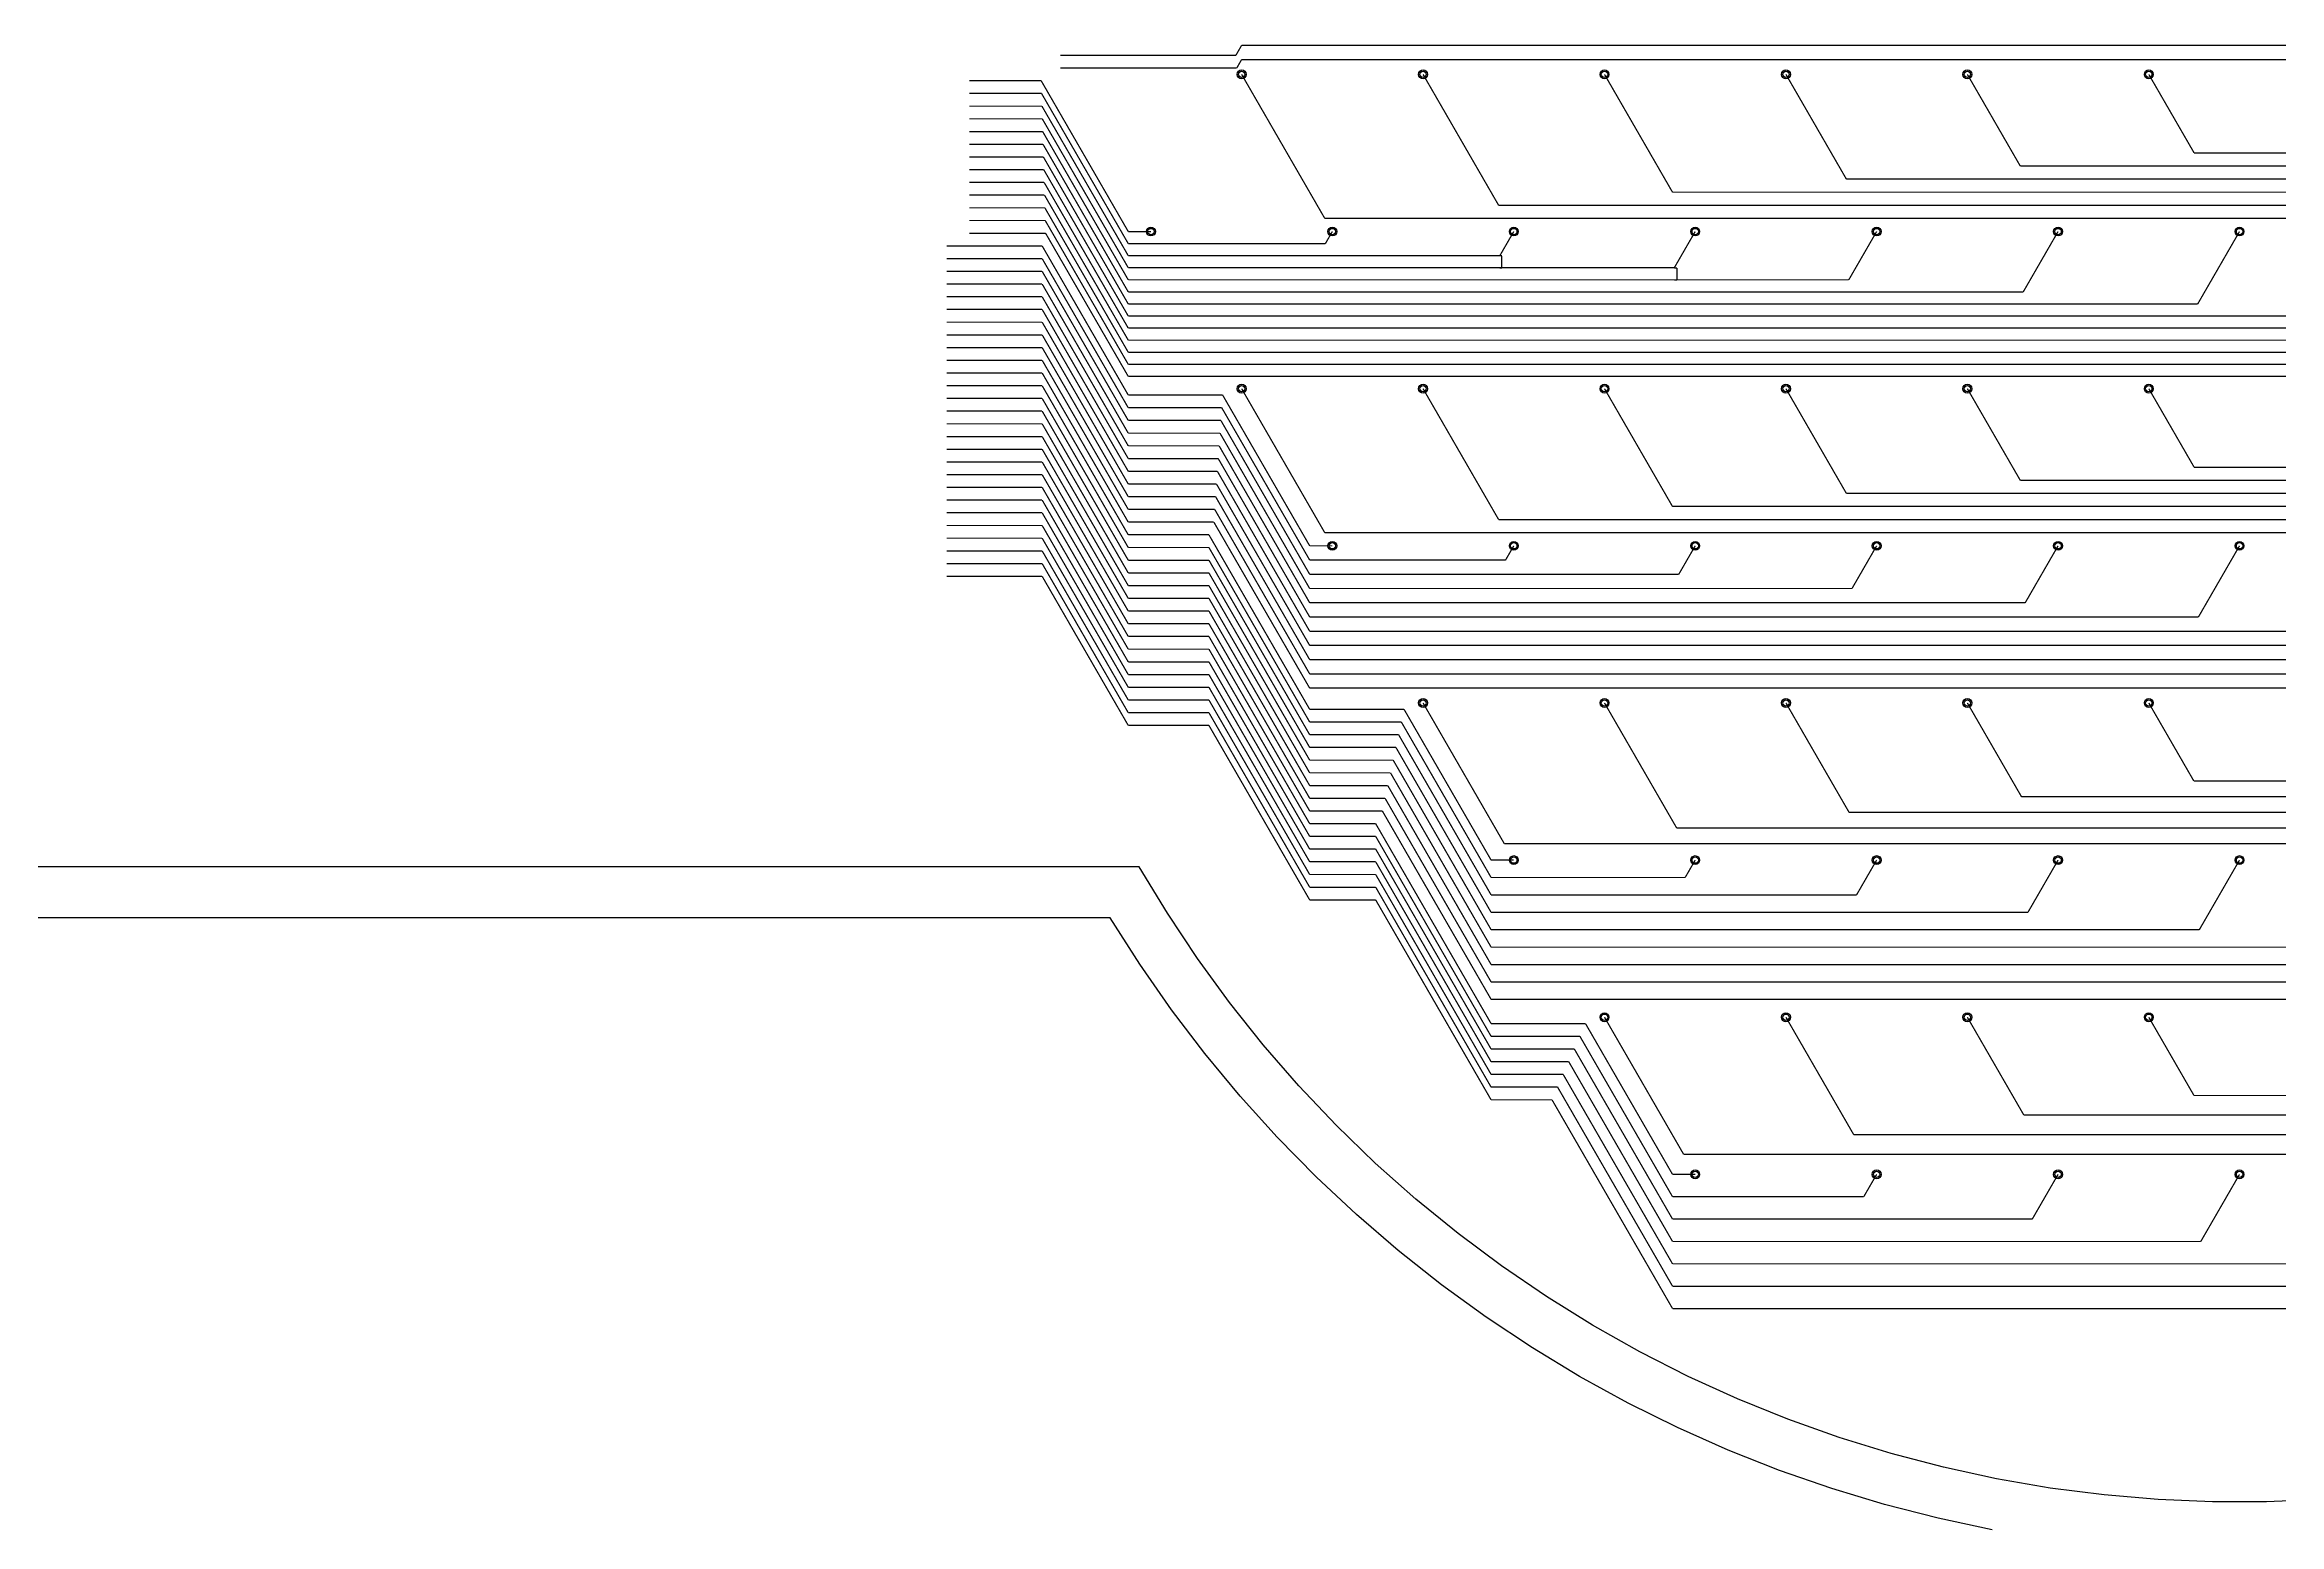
# Model space of a CAD drawing. Header units: metres. Extents: x -54999 to 54999, y -52014 to 54102.
# Drawn here: x -4214 to 13374, y -10127 to 1517 of the extents above; entities that cross this region are included whole.
import ezdxf

# ---------------------------------------------------------------- set-up
doc = ezdxf.new("R2010")
doc.units = ezdxf.units.M
for name, color, linetype in [('eDura_outline_ext', 6, 'Continuous'), ('eDura_outline_int', 6, 'Continuous'), ('etch', 3, 'Continuous'), ('metal', 4, 'Continuous')]:
    doc.layers.add(name, color=color, linetype=linetype)
doc.dimstyles.get("Standard").update_dxf_attribs({"dimtxt": 2.5, "dimasz": 2.5, "dimexe": 1.25, "dimexo": 0.625, "dimtad": 1, "dimdec": 0, "dimtxsty": 'Standard', "dimcen": 2.5, "dimadec": 0, "dimazin": 0, "dimtfac": 1, "dimtmove": 0, "dimatfit": 3, "dimarcsym": 0})

# ---------------------------------------------------------------- blocks, each defined once
blk = doc.blocks.new('*D15')
at = {"color": 0, "lineweight": -2, "transparency": 16777216}
for p, q in [((7240, -143), (7255, -143)), ((7253, -146), (7253, -236)), ((7240, -238), (7255, -238))]:
    blk.add_line(p, q, dxfattribs=at)
at = {"color": 0, "transparency": 16777216}
for points in [[(7253, -146), (7254, -146), (7253, -143)], [(7253, -236), (7254, -236), (7253, -238)]]:
    blk.add_solid(points, dxfattribs=at)
at = {"layer": 'Defpoints', "color": 0, "transparency": 16777216}
for p in [(7239, -143), (7239, -238), (7253, -238)]:
    blk.add_point(p, dxfattribs=at)
at = {"color": 0, "transparency": 16777216, "insert": (7251, -191), "char_height": 2.5, "attachment_point": 5, "rotation": 90}
blk.add_mtext('95', dxfattribs=at)
blk = doc.blocks.new('*D22')
at = {"color": 0, "lineweight": -2, "transparency": 16777216}
for p, q in [((8613, -238), (8633, -238)), ((8613, -333), (8633, -333)), ((8631, -241), (8631, -331))]:
    blk.add_line(p, q, dxfattribs=at)
at = {"color": 0, "transparency": 16777216}
for points in [[(8631, -241), (8632, -241), (8631, -238)], [(8631, -331), (8632, -331), (8631, -333)]]:
    blk.add_solid(points, dxfattribs=at)
at = {"layer": 'Defpoints', "color": 0, "transparency": 16777216}
for p in [(8612, -238), (8612, -333), (8631, -333)]:
    blk.add_point(p, dxfattribs=at)
at = {"color": 0, "transparency": 16777216, "insert": (8630, -286), "char_height": 2.5, "attachment_point": 5, "rotation": 90}
blk.add_mtext('95', dxfattribs=at)

msp = doc.modelspace()

# ---------------------------------------------------------------- linework, layer by layer
at = {"layer": 'eDura_outline_ext'}
msp.add_lwpolyline([(11114.629, -10169.485), (10689.104, -10079.164), (10267.728, -9971.128), (9851.239, -9845.566), (9440.365, -9702.696), (9035.825, -9542.769), (8638.327, -9366.065), (8248.566, -9172.893), (7867.224, -8963.591), (7494.968, -8738.525), (7132.45, -8498.088), (6780.303, -8242.702), (6439.144, -7972.814), (6109.57, -7688.894), (5792.158, -7391.441), (5487.461, -7080.975), (5196.015, -6758.038), (4918.328, -6423.196), (4654.887, -6077.034), (4406.152, -5720.159), (4172.558, -5353.194), (4172.558, -5353.194), (-16027.442, -5353.194)], dxfattribs=at)
at = {"layer": 'eDura_outline_int'}
msp.add_lwpolyline([(13701.455, -9932.648), (13274.45, -9950.91), (12847.055, -9950.91), (12420.05, -9932.648), (11994.216, -9896.156), (11570.33, -9841.502), (11149.166, -9768.785), (10731.495, -9678.139), (10318.078, -9569.728), (9909.671, -9443.751), (9507.019, -9300.438), (9110.86, -9140.051), (8721.915, -8962.882), (8340.896, -8769.256), (7968.499, -8559.526), (7605.404, -8334.075), (7252.273, -8093.315), (6909.753, -7837.685), (6578.469, -7567.653), (6259.025, -7283.713), (5952.006, -6986.381), (5657.973, -6676.203), (5377.461, -6353.743), (5110.985, -6019.593), (4859.03, -5674.36), (4622.057, -5318.678), (4400.499, -4953.194), (4400.499, -4953.194), (-15599.501, -4953.194)], dxfattribs=at)
at = {"layer": 'etch'}
for centre in [(5206.753, 1283.49), (6634.753, 1283.49), (8062.753, 1283.49), (9490.753, 1283.49), (10918.753, 1283.49), (12346.753, 1283.49), (4492.753, 46.806), (5920.753, 46.806), (7348.753, 46.806), (8776.753, 46.806), (10204.753, 46.806), (11632.753, 46.806), (13060.753, 46.806), (5206.753, -1189.878), (6634.753, -1189.878), (8062.753, -1189.878), (9490.753, -1189.878), (10918.753, -1189.878), (12346.753, -1189.878), (5920.753, -2426.562), (7348.753, -2426.562), (8776.753, -2426.562), (10204.753, -2426.562), (11632.753, -2426.562), (13060.753, -2426.562), (6634.753, -3663.247), (8062.753, -3663.247), (9490.753, -3663.247), (10918.753, -3663.247), (12346.753, -3663.247), (7348.753, -4899.931), (8776.753, -4899.931), (10204.753, -4899.931), (11632.753, -4899.931), (13060.753, -4899.931), (8062.753, -6136.615), (9490.753, -6136.615), (10918.753, -6136.615), (12346.753, -6136.615), (8776.753, -7373.299), (10204.753, -7373.299), (11632.753, -7373.299), (13060.753, -7373.299)]:
    msp.add_circle(centre, 25, dxfattribs=at)
at = {"layer": 'metal'}
for points in [[(5161.324, 1433.49, 10, 10, 0), (3778.753, 1433.49, 10, 10, 0)], [(5206.753, 1512.175, 10, 10, 0), (5161.324, 1433.49, 10, 10, 0)], [(18190.784, 1512.175, 10, 10, 0), (5206.753, 1512.175, 10, 10, 0)], [(3629.12, 1233.49, 10, 10, 0), (3064.753, 1233.49, 10, 10, 0)], [(4314.253, 46.806, 10, 10, 0), (3629.12, 1233.49, 10, 10, 0)], [(5168.253, 1333.49, 10, 10, 0), (3778.753, 1333.49, 10, 10, 0)], [(5206.753, 1400.175, 10, 10, 0), (5168.253, 1333.49, 10, 10, 0)], [(19554.12, 1400.175, 10, 10, 0), (5206.753, 1400.175, 10, 10, 0)], [(5206.753, 1283.49, 10, 10, 0), (5860.891, 150.49, 10, 10, 0)], [(6634.753, 1283.49, 10, 10, 0), (7229.423, 253.49, 10, 10, 0)], [(8062.753, 1283.49, 10, 10, 0), (8597.956, 356.49, 10, 10, 0)], [(9490.753, 1283.49, 10, 10, 0), (9966.489, 459.49, 10, 10, 0)], [(10918.753, 1283.49, 10, 10, 0), (11335.022, 562.49, 10, 10, 0)], [(12346.753, 1283.49, 10, 10, 0), (12703.555, 665.49, 10, 10, 0)], [(3632.007, 1133.49, 10, 10, 0), (3064.753, 1133.49, 10, 10, 0)], [(4314.253, -48.194, 10, 10, 0), (3632.007, 1133.49, 10, 10, 0)], [(3634.894, 1033.49, 10, 10, 0), (3064.753, 1033.49, 10, 10, 0)], [(3637.78, 933.49, 10, 10, 0), (3064.753, 933.49, 10, 10, 0)], [(4314.253, -143.194, 10, 10, 0), (3634.894, 1033.49, 10, 10, 0)], [(4314.253, -238.194, 10, 10, 0), (3637.78, 933.49, 10, 10, 0)], [(3640.667, 833.49, 10, 10, 0), (3064.753, 833.49, 10, 10, 0)], [(3643.554, 733.49, 10, 10, 0), (3064.753, 733.49, 10, 10, 0)], [(4314.253, -333.194, 10, 10, 0), (3640.667, 833.49, 10, 10, 0)], [(4314.253, -428.194, 10, 10, 0), (3643.554, 733.49, 10, 10, 0)], [(3646.441, 633.49, 10, 10, 0), (3064.753, 633.49, 10, 10, 0)], [(3649.327, 533.49, 10, 10, 0), (3064.753, 533.49, 10, 10, 0)], [(4314.253, -523.194, 10, 10, 0), (3646.441, 633.49, 10, 10, 0)], [(4314.253, -618.194, 10, 10, 0), (3649.327, 533.49, 10, 10, 0)], [(11335.022, 562.49, 10, 10, 0), (21628.753, 562.49, 10, 10, 0)], [(12703.555, 665.49, 10, 10, 0), (21628.753, 665.49, 10, 10, 0)], [(3652.214, 433.49, 10, 10, 0), (3064.753, 433.49, 10, 10, 0)], [(4314.253, -713.194, 10, 10, 0), (3652.214, 433.49, 10, 10, 0)], [(8597.956, 356.49, 10, 10, 0), (21628.753, 356.49, 10, 10, 0)], [(9966.489, 459.49, 10, 10, 0), (21628.753, 459.49, 10, 10, 0)], [(3655.101, 333.49, 10, 10, 0), (3064.753, 333.49, 10, 10, 0)], [(3657.988, 233.49, 10, 10, 0), (3064.753, 233.49, 10, 10, 0)], [(4314.253, -808.194, 10, 10, 0), (3655.101, 333.49, 10, 10, 0)], [(4314.253, -903.194, 10, 10, 0), (3657.988, 233.49, 10, 10, 0)], [(7229.423, 253.49, 10, 10, 0), (21628.753, 253.49, 10, 10, 0)], [(3660.874, 133.49, 10, 10, 0), (3064.753, 133.49, 10, 10, 0)], [(3663.761, 33.49, 10, 10, 0), (3064.753, 33.49, 10, 10, 0)], [(4314.253, -998.194, 10, 10, 0), (3660.874, 133.49, 10, 10, 0)], [(4314.253, -1093.194, 10, 10, 0), (3663.761, 33.49, 10, 10, 0)], [(4492.753, 46.806, 10, 10, 0), (4314.253, 46.806, 10, 10, 0)], [(4492.753, 46.806, 10, 10, 0), (4492.753, 46.806, 10, 10, 0)], [(5860.891, 150.49, 10, 10, 0), (21628.753, 150.49, 10, 10, 0)], [(5920.753, 46.806, 10, 10, 0), (5865.904, -48.194, 10, 10, 0)], [(7348.753, 46.806, 10, 10, 0), (7239.056, -143.194, 10, 10, 0)], [(8776.753, 46.806, 10, 10, 0), (8612.208, -238.194, 10, 10, 0)], [(10204.753, 46.806, 10, 10, 0), (9985.36, -333.194, 10, 10, 0)], [(11632.753, 46.806, 10, 10, 0), (11358.511, -428.194, 10, 10, 0)], [(13060.753, 46.806, 10, 10, 0), (12731.663, -523.194, 10, 10, 0)], [(3636.808, -66.51, 10, 10, 0), (2886.253, -66.51, 10, 10, 0)], [(3636.808, -166.51, 10, 10, 0), (2886.253, -166.51, 10, 10, 0)], [(4314.253, -1239.878, 10, 10, 0), (3636.808, -66.51, 10, 10, 0)], [(4314.253, -1339.878, 10, 10, 0), (3636.808, -166.51, 10, 10, 0)], [(5865.904, -48.194, 10, 10, 0), (4314.253, -48.194, 10, 10, 0)], [(7239.056, -143.194, 10, 10, 0), (4314.253, -143.194, 10, 10, 0)], [(3636.808, -266.51, 10, 10, 0), (2886.253, -266.51, 10, 10, 0)], [(4314.253, -1439.878, 10, 10, 0), (3636.808, -266.51, 10, 10, 0)], [(8612.208, -238.194, 10, 10, 0), (4314.253, -238.194, 10, 10, 0)], [(9985.36, -333.194, 10, 10, 0), (4314.253, -333.194, 10, 10, 0)], [(3636.808, -366.51, 10, 10, 0), (2886.253, -366.51, 10, 10, 0)], [(3636.808, -466.51, 10, 10, 0), (2886.253, -466.51, 10, 10, 0)], [(4314.253, -1539.878, 10, 10, 0), (3636.808, -366.51, 10, 10, 0)], [(4314.253, -1639.878, 10, 10, 0), (3636.808, -466.51, 10, 10, 0)], [(11358.511, -428.194, 10, 10, 0), (4314.253, -428.194, 10, 10, 0)], [(12731.663, -523.194, 10, 10, 0), (4314.253, -523.194, 10, 10, 0)], [(3636.808, -566.51, 10, 10, 0), (2886.253, -566.51, 10, 10, 0)], [(3636.808, -666.51, 10, 10, 0), (2886.253, -666.51, 10, 10, 0)], [(4314.253, -1739.878, 10, 10, 0), (3636.808, -566.51, 10, 10, 0)], [(4314.253, -1839.878, 10, 10, 0), (3636.808, -666.51, 10, 10, 0)], [(14104.815, -618.194, 10, 10, 0), (4314.253, -618.194, 10, 10, 0)], [(3636.808, -766.51, 10, 10, 0), (2886.253, -766.51, 10, 10, 0)], [(3636.808, -866.51, 10, 10, 0), (2886.253, -866.51, 10, 10, 0)], [(4314.253, -1939.878, 10, 10, 0), (3636.808, -766.51, 10, 10, 0)], [(4314.253, -2039.878, 10, 10, 0), (3636.808, -866.51, 10, 10, 0)], [(15477.966, -713.194, 10, 10, 0), (4314.253, -713.194, 10, 10, 0)], [(16851.118, -808.194, 10, 10, 0), (4314.253, -808.194, 10, 10, 0)], [(3636.808, -966.51, 10, 10, 0), (2886.253, -966.51, 10, 10, 0)], [(4314.253, -2139.878, 10, 10, 0), (3636.808, -966.51, 10, 10, 0)], [(18224.27, -903.194, 10, 10, 0), (4314.253, -903.194, 10, 10, 0)], [(19597.422, -998.194, 10, 10, 0), (4314.253, -998.194, 10, 10, 0)], [(3636.808, -1066.51, 10, 10, 0), (2886.253, -1066.51, 10, 10, 0)], [(3636.808, -1166.51, 10, 10, 0), (2886.253, -1166.51, 10, 10, 0)], [(4314.253, -2239.878, 10, 10, 0), (3636.808, -1066.51, 10, 10, 0)], [(4314.253, -2339.878, 10, 10, 0), (3636.808, -1166.51, 10, 10, 0)], [(20970.573, -1093.194, 10, 10, 0), (4314.253, -1093.194, 10, 10, 0)], [(5206.753, -1189.878, 10, 10, 0), (5860.891, -2322.878, 10, 10, 0)], [(6634.753, -1189.878, 10, 10, 0), (7229.423, -2219.878, 10, 10, 0)], [(8062.753, -1189.878, 10, 10, 0), (8597.956, -2116.878, 10, 10, 0)], [(9490.753, -1189.878, 10, 10, 0), (9966.489, -2013.878, 10, 10, 0)], [(10918.753, -1189.878, 10, 10, 0), (11335.022, -1910.878, 10, 10, 0)], [(12346.753, -1189.878, 10, 10, 0), (12703.555, -1807.878, 10, 10, 0)], [(3636.808, -1266.51, 10, 10, 0), (2886.253, -1266.51, 10, 10, 0)], [(3636.808, -1366.51, 10, 10, 0), (2886.253, -1366.51, 10, 10, 0)], [(4314.253, -2439.878, 10, 10, 0), (3636.808, -1266.51, 10, 10, 0)], [(4314.253, -2539.878, 10, 10, 0), (3636.808, -1366.51, 10, 10, 0)], [(5057.12, -1239.878, 10, 10, 0), (4314.253, -1239.878, 10, 10, 0)], [(4314.253, -1239.878, 10, 10, 0), (4314.253, -1239.878, 10, 10, 0)], [(5050.192, -1339.878, 10, 10, 0), (4314.253, -1339.878, 10, 10, 0)], [(4314.253, -1339.878, 10, 10, 0), (4314.253, -1339.878, 10, 10, 0)], [(5742.253, -2538.562, 10, 10, 0), (5050.192, -1339.878, 10, 10, 0)], [(5742.253, -2426.562, 10, 10, 0), (5057.12, -1239.878, 10, 10, 0)], [(3636.808, -1466.51, 10, 10, 0), (2886.253, -1466.51, 10, 10, 0)], [(3636.808, -1566.51, 10, 10, 0), (2886.253, -1566.51, 10, 10, 0)], [(4314.253, -2639.878, 10, 10, 0), (3636.808, -1466.51, 10, 10, 0)], [(4314.253, -2739.878, 10, 10, 0), (3636.808, -1566.51, 10, 10, 0)], [(5043.264, -1439.878, 10, 10, 0), (4314.253, -1439.878, 10, 10, 0)], [(4314.253, -1439.878, 10, 10, 0), (4314.253, -1439.878, 10, 10, 0)], [(5036.336, -1539.878, 10, 10, 0), (4314.253, -1539.878, 10, 10, 0)], [(4314.253, -1539.878, 10, 10, 0), (4314.253, -1539.878, 10, 10, 0)], [(5742.253, -2762.562, 10, 10, 0), (5036.336, -1539.878, 10, 10, 0)], [(5742.253, -2650.562, 10, 10, 0), (5043.264, -1439.878, 10, 10, 0)], [(3636.808, -1666.51, 10, 10, 0), (2886.253, -1666.51, 10, 10, 0)], [(4314.253, -2839.878, 10, 10, 0), (3636.808, -1666.51, 10, 10, 0)], [(5029.407, -1639.878, 10, 10, 0), (4314.253, -1639.878, 10, 10, 0)], [(4314.253, -1639.878, 10, 10, 0), (4314.253, -1639.878, 10, 10, 0)], [(5022.479, -1739.878, 10, 10, 0), (4314.253, -1739.878, 10, 10, 0)], [(4314.253, -1739.878, 10, 10, 0), (4314.253, -1739.878, 10, 10, 0)], [(5742.253, -2986.562, 10, 10, 0), (5022.479, -1739.878, 10, 10, 0)], [(5742.253, -2874.562, 10, 10, 0), (5029.407, -1639.878, 10, 10, 0)], [(3636.808, -1766.51, 10, 10, 0), (2886.253, -1766.51, 10, 10, 0)], [(3636.808, -1866.51, 10, 10, 0), (2886.253, -1866.51, 10, 10, 0)], [(4314.253, -2939.878, 10, 10, 0), (3636.808, -1766.51, 10, 10, 0)], [(4314.253, -3039.878, 10, 10, 0), (3636.808, -1866.51, 10, 10, 0)], [(5015.551, -1839.878, 10, 10, 0), (4314.253, -1839.878, 10, 10, 0)], [(4314.253, -1839.878, 10, 10, 0), (4314.253, -1839.878, 10, 10, 0)], [(5742.253, -3098.562, 10, 10, 0), (5015.551, -1839.878, 10, 10, 0)], [(11335.022, -1910.878, 10, 10, 0), (21093.253, -1910.878, 10, 10, 0)], [(12703.555, -1807.878, 10, 10, 0), (21093.253, -1807.878, 10, 10, 0)], [(3636.808, -1966.51, 10, 10, 0), (2886.253, -1966.51, 10, 10, 0)], [(3636.808, -2066.51, 10, 10, 0), (2886.253, -2066.51, 10, 10, 0)], [(4314.253, -3139.878, 10, 10, 0), (3636.808, -1966.51, 10, 10, 0)], [(4314.253, -3239.878, 10, 10, 0), (3636.808, -2066.51, 10, 10, 0)], [(5008.623, -1939.878, 10, 10, 0), (4314.253, -1939.878, 10, 10, 0)], [(4314.253, -1939.878, 10, 10, 0), (4314.253, -1939.878, 10, 10, 0)], [(5001.695, -2039.878, 10, 10, 0), (4314.253, -2039.878, 10, 10, 0)], [(4314.253, -2039.878, 10, 10, 0), (4314.253, -2039.878, 10, 10, 0)], [(5742.253, -3322.562, 10, 10, 0), (5001.695, -2039.878, 10, 10, 0)], [(5742.253, -3210.562, 10, 10, 0), (5008.623, -1939.878, 10, 10, 0)], [(9966.489, -2013.878, 10, 10, 0), (21093.253, -2013.878, 10, 10, 0)], [(3636.808, -2166.51, 10, 10, 0), (2886.253, -2166.51, 10, 10, 0)], [(3636.808, -2266.51, 10, 10, 0), (2886.253, -2266.51, 10, 10, 0)], [(4314.253, -3339.878, 10, 10, 0), (3636.808, -2166.51, 10, 10, 0)], [(4314.253, -3439.878, 10, 10, 0), (3636.808, -2266.51, 10, 10, 0)], [(4994.766, -2139.878, 10, 10, 0), (4314.253, -2139.878, 10, 10, 0)], [(4314.253, -2139.878, 10, 10, 0), (4314.253, -2139.878, 10, 10, 0)], [(4987.838, -2239.878, 10, 10, 0), (4314.253, -2239.878, 10, 10, 0)], [(4314.253, -2239.878, 10, 10, 0), (4314.253, -2239.878, 10, 10, 0)], [(5742.253, -3546.562, 10, 10, 0), (4987.838, -2239.878, 10, 10, 0)], [(5742.253, -3434.562, 10, 10, 0), (4994.766, -2139.878, 10, 10, 0)], [(7229.423, -2219.878, 10, 10, 0), (21093.253, -2219.878, 10, 10, 0)], [(8597.956, -2116.878, 10, 10, 0), (21093.253, -2116.878, 10, 10, 0)], [(3636.808, -2366.51, 10, 10, 0), (2886.253, -2366.51, 10, 10, 0)], [(3636.808, -2466.51, 10, 10, 0), (2886.253, -2466.51, 10, 10, 0)], [(4314.253, -3539.878, 10, 10, 0), (3636.808, -2366.51, 10, 10, 0)], [(4314.253, -3639.878, 10, 10, 0), (3636.808, -2466.51, 10, 10, 0)], [(4949.338, -2339.878, 10, 10, 0), (4314.253, -2339.878, 10, 10, 0)], [(4314.253, -2339.878, 10, 10, 0), (4314.253, -2339.878, 10, 10, 0)], [(4949.338, -2439.878, 10, 10, 0), (4314.253, -2439.878, 10, 10, 0)], [(4314.253, -2439.878, 10, 10, 0), (4314.253, -2439.878, 10, 10, 0)], [(5742.253, -3713.247, 10, 10, 0), (4949.338, -2339.878, 10, 10, 0)], [(5742.253, -3813.247, 10, 10, 0), (4949.338, -2439.878, 10, 10, 0)], [(5920.753, -2426.562, 10, 10, 0), (5742.253, -2426.562, 10, 10, 0)], [(5860.891, -2322.878, 10, 10, 0), (21093.253, -2322.878, 10, 10, 0)], [(5920.753, -2426.562, 10, 10, 0), (5920.753, -2426.562, 10, 10, 0)], [(7348.753, -2426.562, 10, 10, 0), (7284.089, -2538.562, 10, 10, 0)], [(8776.753, -2426.562, 10, 10, 0), (8647.426, -2650.562, 10, 10, 0)], [(10204.753, -2426.562, 10, 10, 0), (10010.763, -2762.562, 10, 10, 0)], [(11632.753, -2426.562, 10, 10, 0), (11374.1, -2874.562, 10, 10, 0)], [(13060.753, -2426.562, 10, 10, 0), (12737.437, -2986.562, 10, 10, 0)], [(3636.808, -2566.51, 10, 10, 0), (2886.253, -2566.51, 10, 10, 0)], [(4314.253, -3739.878, 10, 10, 0), (3636.808, -2566.51, 10, 10, 0)], [(4949.338, -2539.878, 10, 10, 0), (4314.253, -2539.878, 10, 10, 0)], [(4314.253, -2539.878, 10, 10, 0), (4314.253, -2539.878, 10, 10, 0)], [(4949.338, -2639.878, 10, 10, 0), (4314.253, -2639.878, 10, 10, 0)], [(4314.253, -2639.878, 10, 10, 0), (4314.253, -2639.878, 10, 10, 0)], [(5742.253, -3913.247, 10, 10, 0), (4949.338, -2539.878, 10, 10, 0)], [(5742.253, -4013.247, 10, 10, 0), (4949.338, -2639.878, 10, 10, 0)], [(7284.089, -2538.562, 10, 10, 0), (5742.253, -2538.562, 10, 10, 0)], [(3636.808, -2666.51, 10, 10, 0), (2886.253, -2666.51, 10, 10, 0)], [(4314.253, -3839.878, 10, 10, 0), (3636.808, -2666.51, 10, 10, 0)], [(4949.338, -2739.878, 10, 10, 0), (4314.253, -2739.878, 10, 10, 0)], [(4314.253, -2739.878, 10, 10, 0), (4314.253, -2739.878, 10, 10, 0)], [(5742.253, -4113.247, 10, 10, 0), (4949.338, -2739.878, 10, 10, 0)], [(8647.426, -2650.562, 10, 10, 0), (5742.253, -2650.562, 10, 10, 0)], [(10010.763, -2762.562, 10, 10, 0), (5742.253, -2762.562, 10, 10, 0)], [(4949.338, -2839.878, 10, 10, 0), (4314.253, -2839.878, 10, 10, 0)], [(4314.253, -2839.878, 10, 10, 0), (4314.253, -2839.878, 10, 10, 0)], [(4949.338, -2939.878, 10, 10, 0), (4314.253, -2939.878, 10, 10, 0)], [(4314.253, -2939.878, 10, 10, 0), (4314.253, -2939.878, 10, 10, 0)], [(5742.253, -4213.247, 10, 10, 0), (4949.338, -2839.878, 10, 10, 0)], [(5742.253, -4313.247, 10, 10, 0), (4949.338, -2939.878, 10, 10, 0)], [(11374.1, -2874.562, 10, 10, 0), (5742.253, -2874.562, 10, 10, 0)], [(12737.437, -2986.562, 10, 10, 0), (5742.253, -2986.562, 10, 10, 0)], [(4949.338, -3039.878, 10, 10, 0), (4314.253, -3039.878, 10, 10, 0)], [(4314.253, -3039.878, 10, 10, 0), (4314.253, -3039.878, 10, 10, 0)], [(4949.338, -3139.878, 10, 10, 0), (4314.253, -3139.878, 10, 10, 0)], [(4314.253, -3139.878, 10, 10, 0), (4314.253, -3139.878, 10, 10, 0)], [(5742.253, -4413.247, 10, 10, 0), (4949.338, -3039.878, 10, 10, 0)], [(5742.253, -4513.247, 10, 10, 0), (4949.338, -3139.878, 10, 10, 0)], [(14100.773, -3098.562, 10, 10, 0), (5742.253, -3098.562, 10, 10, 0)], [(4949.338, -3239.878, 10, 10, 0), (4314.253, -3239.878, 10, 10, 0)], [(4314.253, -3239.878, 10, 10, 0), (4314.253, -3239.878, 10, 10, 0)], [(4949.338, -3339.878, 10, 10, 0), (4314.253, -3339.878, 10, 10, 0)], [(4314.253, -3339.878, 10, 10, 0), (4314.253, -3339.878, 10, 10, 0)], [(5742.253, -4613.247, 10, 10, 0), (4949.338, -3239.878, 10, 10, 0)], [(5742.253, -4713.247, 10, 10, 0), (4949.338, -3339.878, 10, 10, 0)], [(15464.11, -3210.562, 10, 10, 0), (5742.253, -3210.562, 10, 10, 0)], [(16827.447, -3322.562, 10, 10, 0), (5742.253, -3322.562, 10, 10, 0)], [(4949.338, -3439.878, 10, 10, 0), (4314.253, -3439.878, 10, 10, 0)], [(4314.253, -3439.878, 10, 10, 0), (4314.253, -3439.878, 10, 10, 0)], [(5742.253, -4813.247, 10, 10, 0), (4949.338, -3439.878, 10, 10, 0)], [(18190.784, -3434.562, 10, 10, 0), (5742.253, -3434.562, 10, 10, 0)], [(4949.338, -3539.878, 10, 10, 0), (4314.253, -3539.878, 10, 10, 0)], [(4314.253, -3539.878, 10, 10, 0), (4314.253, -3539.878, 10, 10, 0)], [(4949.338, -3639.878, 10, 10, 0), (4314.253, -3639.878, 10, 10, 0)], [(4314.253, -3639.878, 10, 10, 0), (4314.253, -3639.878, 10, 10, 0)], [(5742.253, -4913.247, 10, 10, 0), (4949.338, -3539.878, 10, 10, 0)], [(5742.253, -5013.247, 10, 10, 0), (4949.338, -3639.878, 10, 10, 0)], [(19554.12, -3546.562, 10, 10, 0), (5742.253, -3546.562, 10, 10, 0)], [(6634.753, -3663.247, 10, 10, 0), (7273.879, -4770.247, 10, 10, 0)], [(8062.753, -3663.247, 10, 10, 0), (8630.865, -4647.247, 10, 10, 0)], [(9490.753, -3663.247, 10, 10, 0), (9987.851, -4524.247, 10, 10, 0)], [(10918.753, -3663.247, 10, 10, 0), (11344.837, -4401.247, 10, 10, 0)], [(12346.753, -3663.247, 10, 10, 0), (12701.823, -4278.247, 10, 10, 0)], [(4949.338, -3739.878, 10, 10, 0), (4314.253, -3739.878, 10, 10, 0)], [(4314.253, -3739.878, 10, 10, 0), (4314.253, -3739.878, 10, 10, 0)], [(4949.338, -3839.878, 10, 10, 0), (4314.253, -3839.878, 10, 10, 0)], [(4314.253, -3839.878, 10, 10, 0), (4314.253, -3839.878, 10, 10, 0)], [(5742.253, -5113.247, 10, 10, 0), (4949.338, -3739.878, 10, 10, 0)], [(5742.253, -5213.247, 10, 10, 0), (4949.338, -3839.878, 10, 10, 0)], [(6485.12, -3713.247, 10, 10, 0), (5742.253, -3713.247, 10, 10, 0)], [(5742.253, -3713.247, 10, 10, 0), (5742.253, -3713.247, 10, 10, 0)], [(6463.758, -3813.247, 10, 10, 0), (5742.253, -3813.247, 10, 10, 0)], [(5742.253, -3813.247, 10, 10, 0), (5742.253, -3813.247, 10, 10, 0)], [(7170.253, -5036.931, 10, 10, 0), (6463.758, -3813.247, 10, 10, 0)], [(7170.253, -4899.931, 10, 10, 0), (6485.12, -3713.247, 10, 10, 0)], [(6442.396, -3913.247, 10, 10, 0), (5742.253, -3913.247, 10, 10, 0)], [(5742.253, -3913.247, 10, 10, 0), (5742.253, -3913.247, 10, 10, 0)], [(6421.034, -4013.247, 10, 10, 0), (5742.253, -4013.247, 10, 10, 0)], [(5742.253, -4013.247, 10, 10, 0), (5742.253, -4013.247, 10, 10, 0)], [(7170.253, -5310.931, 10, 10, 0), (6421.034, -4013.247, 10, 10, 0)], [(7170.253, -5173.931, 10, 10, 0), (6442.396, -3913.247, 10, 10, 0)], [(6399.672, -4113.247, 10, 10, 0), (5742.253, -4113.247, 10, 10, 0)], [(5742.253, -4113.247, 10, 10, 0), (5742.253, -4113.247, 10, 10, 0)], [(6378.31, -4213.247, 10, 10, 0), (5742.253, -4213.247, 10, 10, 0)], [(5742.253, -4213.247, 10, 10, 0), (5742.253, -4213.247, 10, 10, 0)], [(7170.253, -5584.931, 10, 10, 0), (6378.31, -4213.247, 10, 10, 0)], [(7170.253, -5447.931, 10, 10, 0), (6399.672, -4113.247, 10, 10, 0)], [(6356.948, -4313.247, 10, 10, 0), (5742.253, -4313.247, 10, 10, 0)], [(5742.253, -4313.247, 10, 10, 0), (5742.253, -4313.247, 10, 10, 0)], [(7170.253, -5721.931, 10, 10, 0), (6356.948, -4313.247, 10, 10, 0)], [(11344.837, -4401.247, 10, 10, 0), (19665.253, -4401.247, 10, 10, 0)], [(12701.823, -4278.247, 10, 10, 0), (19665.253, -4278.247, 10, 10, 0)], [(6335.586, -4413.247, 10, 10, 0), (5742.253, -4413.247, 10, 10, 0)], [(5742.253, -4413.247, 10, 10, 0), (5742.253, -4413.247, 10, 10, 0)], [(6314.225, -4513.247, 10, 10, 0), (5742.253, -4513.247, 10, 10, 0)], [(5742.253, -4513.247, 10, 10, 0), (5742.253, -4513.247, 10, 10, 0)], [(7170.253, -5995.931, 10, 10, 0), (6314.225, -4513.247, 10, 10, 0)], [(7170.253, -5858.931, 10, 10, 0), (6335.586, -4413.247, 10, 10, 0)], [(9987.851, -4524.247, 10, 10, 0), (19665.253, -4524.247, 10, 10, 0)], [(6261.868, -4613.247, 10, 10, 0), (5742.253, -4613.247, 10, 10, 0)], [(5742.253, -4613.247, 10, 10, 0), (5742.253, -4613.247, 10, 10, 0)], [(6261.868, -4713.247, 10, 10, 0), (5742.253, -4713.247, 10, 10, 0)], [(5742.253, -4713.247, 10, 10, 0), (5742.253, -4713.247, 10, 10, 0)], [(7170.253, -6186.615, 10, 10, 0), (6261.868, -4613.247, 10, 10, 0)], [(7170.253, -6286.615, 10, 10, 0), (6261.868, -4713.247, 10, 10, 0)], [(8630.865, -4647.247, 10, 10, 0), (19665.253, -4647.247, 10, 10, 0)], [(6261.868, -4813.247, 10, 10, 0), (5742.253, -4813.247, 10, 10, 0)], [(5742.253, -4813.247, 10, 10, 0), (5742.253, -4813.247, 10, 10, 0)], [(6261.868, -4913.247, 10, 10, 0), (5742.253, -4913.247, 10, 10, 0)], [(5742.253, -4913.247, 10, 10, 0), (5742.253, -4913.247, 10, 10, 0)], [(7170.253, -6386.615, 10, 10, 0), (6261.868, -4813.247, 10, 10, 0)], [(7170.253, -6486.615, 10, 10, 0), (6261.868, -4913.247, 10, 10, 0)], [(7348.753, -4899.931, 10, 10, 0), (7170.253, -4899.931, 10, 10, 0)], [(7273.879, -4770.247, 10, 10, 0), (19665.253, -4770.247, 10, 10, 0)], [(7348.753, -4899.931, 10, 10, 0), (7348.753, -4899.931, 10, 10, 0)], [(8776.753, -4899.931, 10, 10, 0), (8697.656, -5036.931, 10, 10, 0)], [(10204.753, -4899.931, 10, 10, 0), (10046.559, -5173.931, 10, 10, 0)], [(11632.753, -4899.931, 10, 10, 0), (11395.462, -5310.931, 10, 10, 0)], [(13060.753, -4899.931, 10, 10, 0), (12744.365, -5447.931, 10, 10, 0)], [(6261.868, -5013.247, 10, 10, 0), (5742.253, -5013.247, 10, 10, 0)], [(5742.253, -5013.247, 10, 10, 0), (5742.253, -5013.247, 10, 10, 0)], [(7170.253, -6586.615, 10, 10, 0), (6261.868, -5013.247, 10, 10, 0)], [(8697.656, -5036.931, 10, 10, 0), (7170.253, -5036.931, 10, 10, 0)], [(6261.868, -5113.247, 10, 10, 0), (5742.253, -5113.247, 10, 10, 0)], [(5742.253, -5113.247, 10, 10, 0), (5742.253, -5113.247, 10, 10, 0)], [(6261.868, -5213.247, 10, 10, 0), (5742.253, -5213.247, 10, 10, 0)], [(5742.253, -5213.247, 10, 10, 0), (5742.253, -5213.247, 10, 10, 0)], [(7170.253, -6686.615, 10, 10, 0), (6261.868, -5113.247, 10, 10, 0)], [(7170.253, -6786.615, 10, 10, 0), (6261.868, -5213.247, 10, 10, 0)], [(10046.559, -5173.931, 10, 10, 0), (7170.253, -5173.931, 10, 10, 0)], [(11395.462, -5310.931, 10, 10, 0), (7170.253, -5310.931, 10, 10, 0)], [(12744.365, -5447.931, 10, 10, 0), (7170.253, -5447.931, 10, 10, 0)], [(14093.268, -5584.931, 10, 10, 0), (7170.253, -5584.931, 10, 10, 0)], [(15442.171, -5721.931, 10, 10, 0), (7170.253, -5721.931, 10, 10, 0)], [(16791.074, -5858.931, 10, 10, 0), (7170.253, -5858.931, 10, 10, 0)], [(18139.977, -5995.931, 10, 10, 0), (7170.253, -5995.931, 10, 10, 0)], [(8062.753, -6136.615, 10, 10, 0), (8685.136, -7214.615, 10, 10, 0)], [(9490.753, -6136.615, 10, 10, 0), (10024.224, -7060.615, 10, 10, 0)], [(10918.753, -6136.615, 10, 10, 0), (11363.312, -6906.615, 10, 10, 0)], [(12346.753, -6136.615, 10, 10, 0), (12702.4, -6752.615, 10, 10, 0)], [(7913.12, -6186.615, 10, 10, 0), (7170.253, -6186.615, 10, 10, 0)], [(7170.253, -6186.615, 10, 10, 0), (7170.253, -6186.615, 10, 10, 0)], [(7869.242, -6286.615, 10, 10, 0), (7170.253, -6286.615, 10, 10, 0)], [(7170.253, -6286.615, 10, 10, 0), (7170.253, -6286.615, 10, 10, 0)], [(8598.253, -7549.299, 10, 10, 0), (7869.242, -6286.615, 10, 10, 0)], [(8598.253, -7373.299, 10, 10, 0), (7913.12, -6186.615, 10, 10, 0)], [(7825.363, -6386.615, 10, 10, 0), (7170.253, -6386.615, 10, 10, 0)], [(7170.253, -6386.615, 10, 10, 0), (7170.253, -6386.615, 10, 10, 0)], [(7781.484, -6486.615, 10, 10, 0), (7170.253, -6486.615, 10, 10, 0)], [(7170.253, -6486.615, 10, 10, 0), (7170.253, -6486.615, 10, 10, 0)], [(8598.253, -7901.299, 10, 10, 0), (7781.484, -6486.615, 10, 10, 0)], [(8598.253, -7725.299, 10, 10, 0), (7825.363, -6386.615, 10, 10, 0)], [(7737.606, -6586.615, 10, 10, 0), (7170.253, -6586.615, 10, 10, 0)], [(7170.253, -6586.615, 10, 10, 0), (7170.253, -6586.615, 10, 10, 0)], [(7693.727, -6686.615, 10, 10, 0), (7170.253, -6686.615, 10, 10, 0)], [(7170.253, -6686.615, 10, 10, 0), (7170.253, -6686.615, 10, 10, 0)], [(8598.253, -8253.299, 10, 10, 0), (7693.727, -6686.615, 10, 10, 0)], [(8598.253, -8077.299, 10, 10, 0), (7737.606, -6586.615, 10, 10, 0)], [(7649.848, -6786.615, 10, 10, 0), (7170.253, -6786.615, 10, 10, 0)], [(7170.253, -6786.615, 10, 10, 0), (7170.253, -6786.615, 10, 10, 0)], [(8598.253, -8429.299, 10, 10, 0), (7649.848, -6786.615, 10, 10, 0)], [(12702.4, -6752.615, 10, 10, 0), (18237.253, -6752.615, 10, 10, 0)], [(11363.312, -6906.615, 10, 10, 0), (18237.253, -6906.615, 10, 10, 0)], [(8685.136, -7214.615, 10, 10, 0), (18237.253, -7214.615, 10, 10, 0)], [(10024.224, -7060.615, 10, 10, 0), (18237.253, -7060.615, 10, 10, 0)], [(8776.753, -7373.299, 10, 10, 0), (8598.253, -7373.299, 10, 10, 0)], [(8776.753, -7373.299, 10, 10, 0), (8776.753, -7373.299, 10, 10, 0)], [(10204.753, -7373.299, 10, 10, 0), (10103.139, -7549.299, 10, 10, 0)], [(11632.753, -7373.299, 10, 10, 0), (11429.525, -7725.299, 10, 10, 0)], [(13060.753, -7373.299, 10, 10, 0), (12755.912, -7901.299, 10, 10, 0)], [(10103.139, -7549.299, 10, 10, 0), (8598.253, -7549.299, 10, 10, 0)], [(11429.525, -7725.299, 10, 10, 0), (8598.253, -7725.299, 10, 10, 0)], [(12755.912, -7901.299, 10, 10, 0), (8598.253, -7901.299, 10, 10, 0)], [(14082.298, -8077.299, 10, 10, 0), (8598.253, -8077.299, 10, 10, 0)], [(15408.684, -8253.299, 10, 10, 0), (8598.253, -8253.299, 10, 10, 0)], [(16735.071, -8429.299, 10, 10, 0), (8598.253, -8429.299, 10, 10, 0)]]:
    msp.add_lwpolyline(points, format="xyseb", dxfattribs=at)
for centre in [(5206.753, 1283.49), (6634.753, 1283.49), (8062.753, 1283.49), (9490.753, 1283.49), (10918.753, 1283.49), (12346.753, 1283.49), (4492.753, 46.806), (5920.753, 46.806), (7348.753, 46.806), (8776.753, 46.806), (10204.753, 46.806), (11632.753, 46.806), (13060.753, 46.806), (5206.753, -1189.878), (6634.753, -1189.878), (8062.753, -1189.878), (9490.753, -1189.878), (10918.753, -1189.878), (12346.753, -1189.878), (5920.753, -2426.562), (7348.753, -2426.562), (8776.753, -2426.562), (10204.753, -2426.562), (11632.753, -2426.562), (13060.753, -2426.562), (6634.753, -3663.247), (8062.753, -3663.247), (9490.753, -3663.247), (10918.753, -3663.247), (12346.753, -3663.247), (7348.753, -4899.931), (8776.753, -4899.931), (10204.753, -4899.931), (11632.753, -4899.931), (13060.753, -4899.931), (8062.753, -6136.615), (9490.753, -6136.615), (10918.753, -6136.615), (12346.753, -6136.615), (8776.753, -7373.299), (10204.753, -7373.299), (11632.753, -7373.299), (13060.753, -7373.299)]:
    msp.add_circle(centre, 35, dxfattribs=at)

# ---------------------------------------------------------------- dimensions: what is measured, and where the dimension line sits
for base, p1, p2, picture, middle in [((7253.313, -238.194), (7239.056, -143.194), (7239.056, -238.194), '*D15', (7251.438, -190.694)), ((8631.491, -333.194), (8612.208, -238.194), (8612.208, -333.194), '*D22', (8629.616, -285.694))]:
    dim = msp.add_linear_dim(base=base, p1=p1, p2=p2, angle=90, dimstyle='Standard', override={"dimdec": 2, "dimfxl": 1})
    dim.commit()
    dim.dimension.update_dxf_attribs({"geometry": picture, "text_midpoint": middle})

doc.saveas('drawing.dxf')
